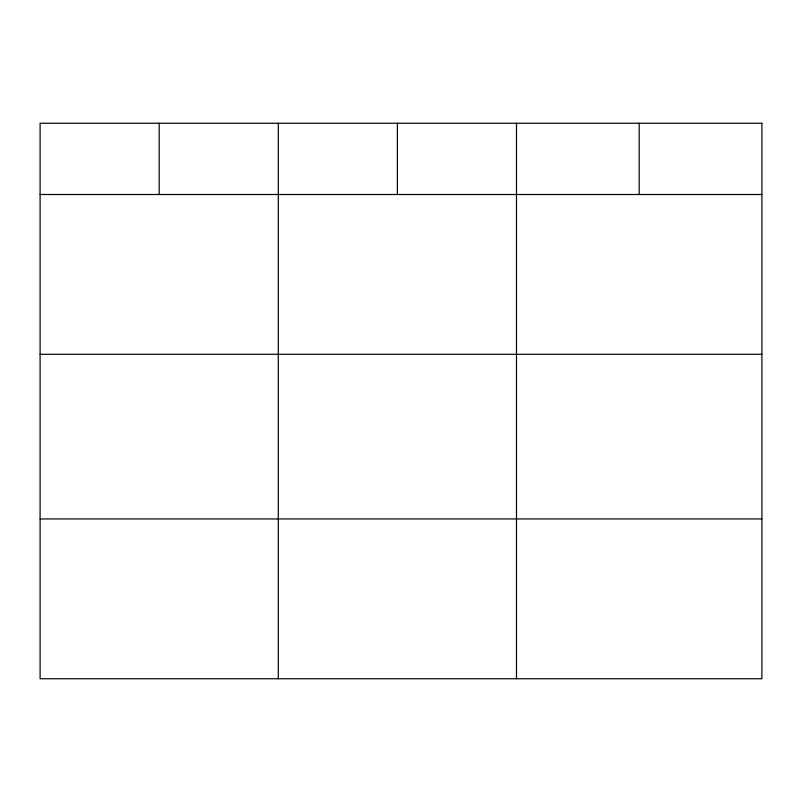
<?xml version="1.0" encoding="UTF-8"?>
<svg xmlns="http://www.w3.org/2000/svg" width="802" height="802" viewBox="0 0 802 802"><rect width="100%" height="100%" fill="white"/><g stroke="black" fill="none" stroke-linecap="round" stroke-linejoin="round"><path stroke-width="1.2" d="M40.1 194.505L761.9 194.505M40.1 354.304L761.9 354.304M40.1 518.944L761.9 518.944M639.194 123.257L639.194 194.505M516.488 123.257L516.488 678.743M397.391 123.257L397.391 194.505M278.294 123.257L278.294 678.743M159.197 123.257L159.197 194.505M761.9 123.257L40.1 123.257L40.1 678.743L761.9 678.743L761.9 123.257"/></g></svg>
